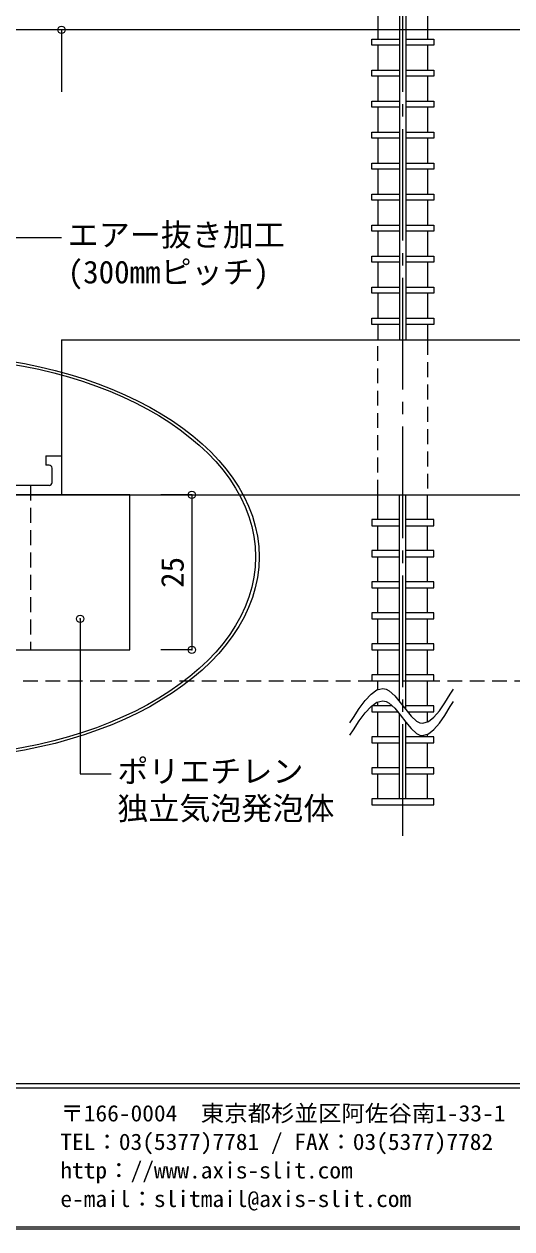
# Model space of a CAD drawing. Units: millimetres at full size, sheet at 1:2; details may follow other scales. Extents: x -874 to 280, y -194 to 194.
# Drawn here: x -46 to 32.6, y -194.2 to 0.1 of the extents above; entities that cross this region are included whole.
import ezdxf
from ezdxf.enums import TextEntityAlignment as Align

# ---------------------------------------------------------------- set-up
doc = ezdxf.new("R2010")
doc.units = ezdxf.units.MM
doc.header["$LTSCALE"] = 2
doc.header["$PDMODE"] = 32
doc.header["$PDSIZE"] = 1.2
doc.linetypes.add('CHAIN2', pattern=[12, 9, -1, 1, -1])
doc.linetypes.add('DASHED1', pattern=[1.8, 1.2, -0.6])
doc.layers.add('0-0_', color=7, linetype='Continuous', lineweight=9)
doc.layers.add('1-0_', color=5, linetype='Continuous', lineweight=9)
doc.styles.add('ＭＳ ゴシック', font='')
doc.styles.get('ＭＳ ゴシック').set_extended_font_data('MS Gothic')

msp = doc.modelspace()

# ---------------------------------------------------------------- linework, layer by layer
at = {"layer": '0-0_'}
for p, q in [((280, -170.8), (-280, -170.8)), ((280, -171.5), (-280, -171.5)), ((-280.28, -194.18), (280.28, -194.18))]:
    msp.add_line(p, q, dxfattribs=at)
msp.add_lwpolyline([(280, 193.9), (280, -193.9), (-280, -193.9)], dxfattribs=at)
at = {"layer": '1-0_', "color": 6, "linetype": 'CHAIN2'}
msp.add_line((15, -130.8), (15, 122.7), dxfattribs=at)
at = {"layer": '1-0_', "color": 4}
for p, q in [((14.5, 42.345), (14.5, -50.8)), ((15.5, 41.035), (15.5, -50.8)), ((11, 1.7), (11, -2.3)), ((19, 1.7), (19, -2.3)), ((11, -3.3), (11, -7.3)), ((19, -3.3), (19, -7.3)), ((11, -8.3), (11, -12.3)), ((19, -8.3), (19, -12.3)), ((11, -13.3), (11, -17.3)), ((19, -13.3), (19, -17.3)), ((11, -18.3), (11, -22.3)), ((19, -18.3), (19, -22.3)), ((11, -23.3), (11, -27.3)), ((19, -23.3), (19, -27.3)), ((11, -28.3), (11, -32.3)), ((19, -28.3), (19, -32.3)), ((11, -33.3), (11, -37.3)), ((19, -33.3), (19, -37.3)), ((11, -38.3), (11, -42.3)), ((19, -38.3), (19, -42.3)), ((11, -43.3), (11, -47.3)), ((19, -43.3), (19, -47.3)), ((11, -48.3), (11, -50.8)), ((19, -48.3), (19, -50.8)), ((-40, -50.8), (-40, -75.8)), ((-40, -50.8), (125, -50.8)), ((-29, -75.8), (-73.2, -75.8)), ((11, -79.8), (11, -75.8)), ((14.5, -109.15), (14.5, -75.8)), ((15.5, -110.44), (15.5, -75.8)), ((19, -79.8), (19, -75.8)), ((11, -84.8), (11, -80.8)), ((19, -84.8), (19, -80.8)), ((11, -89.8), (11, -85.8)), ((19, -89.8), (19, -85.8)), ((11, -94.8), (11, -90.8)), ((19, -94.8), (19, -90.8)), ((11, -99.8), (11, -95.8)), ((19, -99.8), (19, -95.8)), ((11, -104.8), (11, -100.8)), ((19, -104.8), (19, -100.8)), ((11, -107.212), (11, -105.8)), ((19, -109.8), (19, -105.8)), ((11, -109.8), (11, -109.212)), ((11, -114.8), (11, -110.8)), ((14.5, -124.8), (14.5, -111.15)), ((15.5, -124.8), (15.5, -112.44)), ((19, -112.388), (19, -110.8)), ((19, -114.8), (19, -114.388)), ((11, -119.8), (11, -115.8)), ((19, -119.8), (19, -115.8)), ((11, -124.8), (11, -120.8)), ((19, -124.8), (19, -120.8))]:
    msp.add_line(p, q, dxfattribs=at)
at = {"layer": '1-0_', "color": 7}
for p, q in [((-40, -0.8), (-95, -0.8)), ((125, -0.8), (-40, -0.8)), ((-40, -0.8), (-40, -10.8)), ((-50, -34.3), (-40, -34.3)), ((-42.5, -69.5), (-42.5, -71)), ((-42, -71), (-42.5, -71)), ((-41.5, -73.8), (-41.5, -71.5)), ((-42, -74.3), (-80, -74.3)), ((-72.7, -75.8), (-40, -75.8)), ((-40, -75.8), (162, -75.8)), ((-19, -75.8), (-24, -75.8)), ((-19, -75.8), (-19, -100.8)), ((-37, -95.8), (-37, -120.8)), ((-19, -100.8), (-24, -100.8)), ((-37, -120.8), (-32, -120.8))]:
    msp.add_line(p, q, dxfattribs=at)
at = {"layer": '1-0_'}
for p, q in [((14.5, -3.3), (10, -3.3)), ((15.5, -2.3), (20, -2.3)), ((20, -3.3), (15.5, -3.3)), ((20, -2.3), (20, -3.3)), ((15.5, -7.3), (20, -7.3)), ((20, -7.3), (20, -8.3)), ((14.5, -8.3), (10, -8.3)), ((20, -8.3), (15.5, -8.3)), ((14.5, -13.3), (10, -13.3)), ((15.5, -12.3), (20, -12.3)), ((20, -13.3), (15.5, -13.3)), ((20, -12.3), (20, -13.3)), ((15.5, -17.3), (20, -17.3)), ((20, -17.3), (20, -18.3)), ((14.5, -18.3), (10, -18.3)), ((20, -18.3), (15.5, -18.3)), ((14.5, -23.3), (10, -23.3)), ((15.5, -22.3), (20, -22.3)), ((20, -23.3), (15.5, -23.3)), ((20, -22.3), (20, -23.3)), ((14.5, -28.3), (10, -28.3)), ((15.5, -27.3), (20, -27.3)), ((20, -28.3), (15.5, -28.3)), ((20, -27.3), (20, -28.3)), ((15.5, -32.3), (20, -32.3)), ((20, -32.3), (20, -33.3)), ((14.5, -33.3), (10, -33.3)), ((20, -33.3), (15.5, -33.3)), ((14.5, -38.3), (10, -38.3)), ((15.5, -37.3), (20, -37.3)), ((20, -38.3), (15.5, -38.3)), ((20, -37.3), (20, -38.3)), ((15.5, -42.3), (20, -42.3)), ((20, -42.3), (20, -43.3)), ((14.5, -43.3), (10, -43.3)), ((20, -43.3), (15.5, -43.3)), ((14.5, -48.3), (10, -48.3)), ((15.5, -47.3), (20, -47.3)), ((20, -48.3), (15.5, -48.3)), ((20, -47.3), (20, -48.3)), ((14.5, -79.8), (10, -79.8)), ((20, -79.8), (15.5, -79.8)), ((15.5, -80.8), (20, -80.8)), ((20, -80.8), (20, -79.8)), ((14.5, -84.8), (10, -84.8)), ((20, -84.8), (15.5, -84.8)), ((20, -85.8), (20, -84.8)), ((15.5, -85.8), (20, -85.8)), ((14.5, -89.8), (10, -89.8)), ((20, -89.8), (15.5, -89.8)), ((15.5, -90.8), (20, -90.8)), ((20, -90.8), (20, -89.8)), ((14.5, -94.8), (10, -94.8)), ((20, -94.8), (15.5, -94.8)), ((20, -95.8), (20, -94.8)), ((15.5, -95.8), (20, -95.8)), ((14.5, -99.8), (10, -99.8)), ((20, -99.8), (15.5, -99.8)), ((15.5, -100.8), (20, -100.8)), ((20, -100.8), (20, -99.8)), ((14.5, -104.8), (10, -104.8)), ((20, -104.8), (15.5, -104.8)), ((20, -105.8), (20, -104.8)), ((15.5, -105.8), (20, -105.8)), ((10, -109.8), (10, -110.8)), ((13.285, -109.8), (10, -109.8)), ((20, -109.8), (15.5, -109.8)), ((20, -110.8), (20, -109.8)), ((10, -110.8), (14.214, -110.8)), ((15.781, -110.8), (20, -110.8)), ((14.5, -114.8), (10, -114.8)), ((20, -114.8), (15.5, -114.8)), ((15.5, -115.8), (20, -115.8)), ((20, -115.8), (20, -114.8)), ((14.5, -119.8), (10, -119.8)), ((20, -119.8), (15.5, -119.8)), ((20, -120.8), (20, -119.8)), ((15.5, -120.8), (20, -120.8)), ((20, -124.8), (10, -124.8)), ((20, -125.8), (20, -124.8))]:
    msp.add_line(p, q, dxfattribs=at)
at = {"layer": '1-0_', "color": 4, "linetype": 'DASHED1'}
for p, q in [((11, -75.8), (11, -50.8)), ((19, -50.8), (19, -75.8))]:
    msp.add_line(p, q, dxfattribs=at)
at = {"layer": '1-0_', "color": 2, "linetype": 'DASHED1'}
msp.add_line((-45, -74.3), (-45, -100.8), dxfattribs=at)
at = {"layer": '1-0_', "color": 7, "linetype": 'DASHED1'}
msp.add_line((-75, -105.8), (162, -105.8), dxfattribs=at)
at = {"layer": '1-0_'}
for points in [[(10, -3.3), (10, -2.3), (14.5, -2.3)], [(10, -8.3), (10, -7.3), (14.5, -7.3)], [(10, -13.3), (10, -12.3), (14.5, -12.3)], [(10, -18.3), (10, -17.3), (14.5, -17.3)], [(10, -23.3), (10, -22.3), (14.5, -22.3)], [(10, -28.3), (10, -27.3), (14.5, -27.3)], [(10, -33.3), (10, -32.3), (14.5, -32.3)], [(10, -38.3), (10, -37.3), (14.5, -37.3)], [(10, -43.3), (10, -42.3), (14.5, -42.3)], [(10, -48.3), (10, -47.3), (14.5, -47.3)], [(10, -79.8), (10, -80.8), (14.5, -80.8)], [(10, -84.8), (10, -85.8), (14.5, -85.8)], [(10, -89.8), (10, -90.8), (14.5, -90.8)], [(10, -94.8), (10, -95.8), (14.5, -95.8)], [(10, -99.8), (10, -100.8), (14.5, -100.8)], [(10, -104.8), (10, -105.8), (14.5, -105.8)], [(10, -114.8), (10, -115.8), (14.5, -115.8)], [(10, -119.8), (10, -120.8), (14.5, -120.8)], [(10, -124.8), (10, -125.8), (20, -125.8)]]:
    msp.add_lwpolyline(points, dxfattribs=at)
at = {"layer": '1-0_', "color": 7}
msp.add_lwpolyline([(-42.5, -69.5), (-40, -69.5), (-40, -75.8)], dxfattribs=at)
at = {"layer": '1-0_', "color": 4}
msp.add_lwpolyline([(-73.2, -75.8), (-73.2, -100.8), (-29, -100.8), (-29, -75.8)], dxfattribs=at)
at = {"layer": '1-0_', "color": 3}
for points in [[(6.5, -112.544), (7.052, -111.682), (8.003, -110.249), (8.953, -108.969), (9.899, -107.939), (10.84, -107.253), (11.775, -107.01), (12.315, -107.11), (12.833, -107.387), (13.721, -108.199), (14.605, -109.278), (15.485, -110.44), (16.362, -111.505), (17.24, -112.289), (17.749, -112.544), (18.259, -112.617), (19.139, -112.345), (20.02, -111.651), (20.903, -110.627), (21.786, -109.365), (22.67, -107.957), (23.183, -107.11)], [(6.5, -114.544), (7.052, -113.682), (8.003, -112.249), (8.953, -110.969), (9.899, -109.939), (10.84, -109.253), (11.775, -109.01), (12.315, -109.11), (12.833, -109.387), (13.721, -110.199), (14.605, -111.278), (15.485, -112.44), (16.362, -113.505), (17.24, -114.289), (17.749, -114.544), (18.259, -114.617), (19.139, -114.345), (20.02, -113.651), (20.903, -112.627), (21.786, -111.365), (22.67, -109.957), (23.183, -109.11)]]:
    msp.add_lwpolyline(points, dxfattribs=at)
at = {"layer": '1-0_', "color": 7}
for centre, start, end in [((-42, -71.5), 0, 90), ((-42, -73.8), 270, 0)]:
    msp.add_arc(centre, 0.5, start, end, dxfattribs=at)
at = {"layer": '1-0_', "color": 134}
for major_axis, ratio in [((53.856, 0), 0.606061), ((53.295, 0), 0.604466)]:
    msp.add_ellipse((-62, -85.8), major_axis=major_axis, ratio=ratio, dxfattribs=at)
at = {"layer": '1-0_', "color": 7}
for p in [(-40, -0.8), (-19, -75.8), (-19, -100.8)]:
    msp.add_point(p, dxfattribs=at)
at = {"layer": '1-0_', "color": 2}
msp.add_point((-37, -95.8), dxfattribs=at)

# ---------------------------------------------------------------- texts
at = {"layer": '0-0_', "style": 'ＭＳ ゴシック', "width": 1.05}
for s, p in [('〒166-0004\u3000東京都杉並区阿佐谷南1-33-1\u3000第二東都ビル2F', (-40.192, -177.64)), ('TEL：03(5377)7781 / FAX：03(5377)7782', (-40.192, -182.24)), ('http：//www.axis-slit.com', (-40.192, -186.84)), ('e-mail：slitmail@axis-slit.com', (-40.192, -191.44))]:
    msp.add_text(s, height=2.639, dxfattribs=at).set_placement(p, align=Align.BOTTOM_LEFT)
at = {"layer": '1-0_', "color": 7, "style": 'ＭＳ ゴシック'}
for s, p in [('エアー抜き加工', (-39, -36.8)), ('(300mmピッチ)', (-39, -42.8)), ('ポリエチレン', (-31, -123.3)), ('独立気泡発泡体', (-31, -129.3))]:
    msp.add_text(s, height=3.666, dxfattribs=at).set_placement(p, align=Align.BOTTOM_LEFT)
msp.add_text('25', height=3.666, rotation=90, dxfattribs=at).set_placement((-19.2, -90.8), align=Align.BOTTOM_LEFT)

doc.saveas('drawing.dxf')
